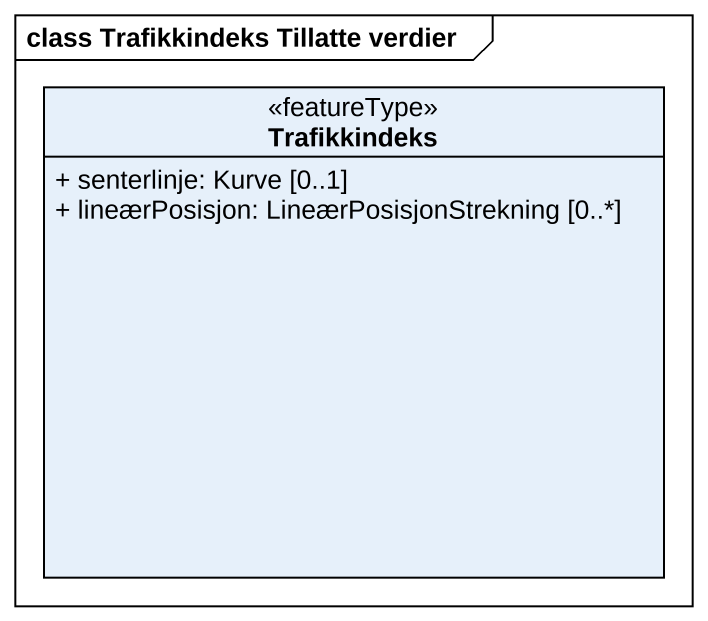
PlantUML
@startuml
mainframe class Trafikkindeks Tillatte verdier
hide circle
hide empty members
skinparam classAttributeIconSize 0
class Trafikkindeks <<featureType>> {
  + senterlinje: Kurve [0..1]
  + lineærPosisjon: LineærPosisjonStrekning [0..*]
}
@enduml
